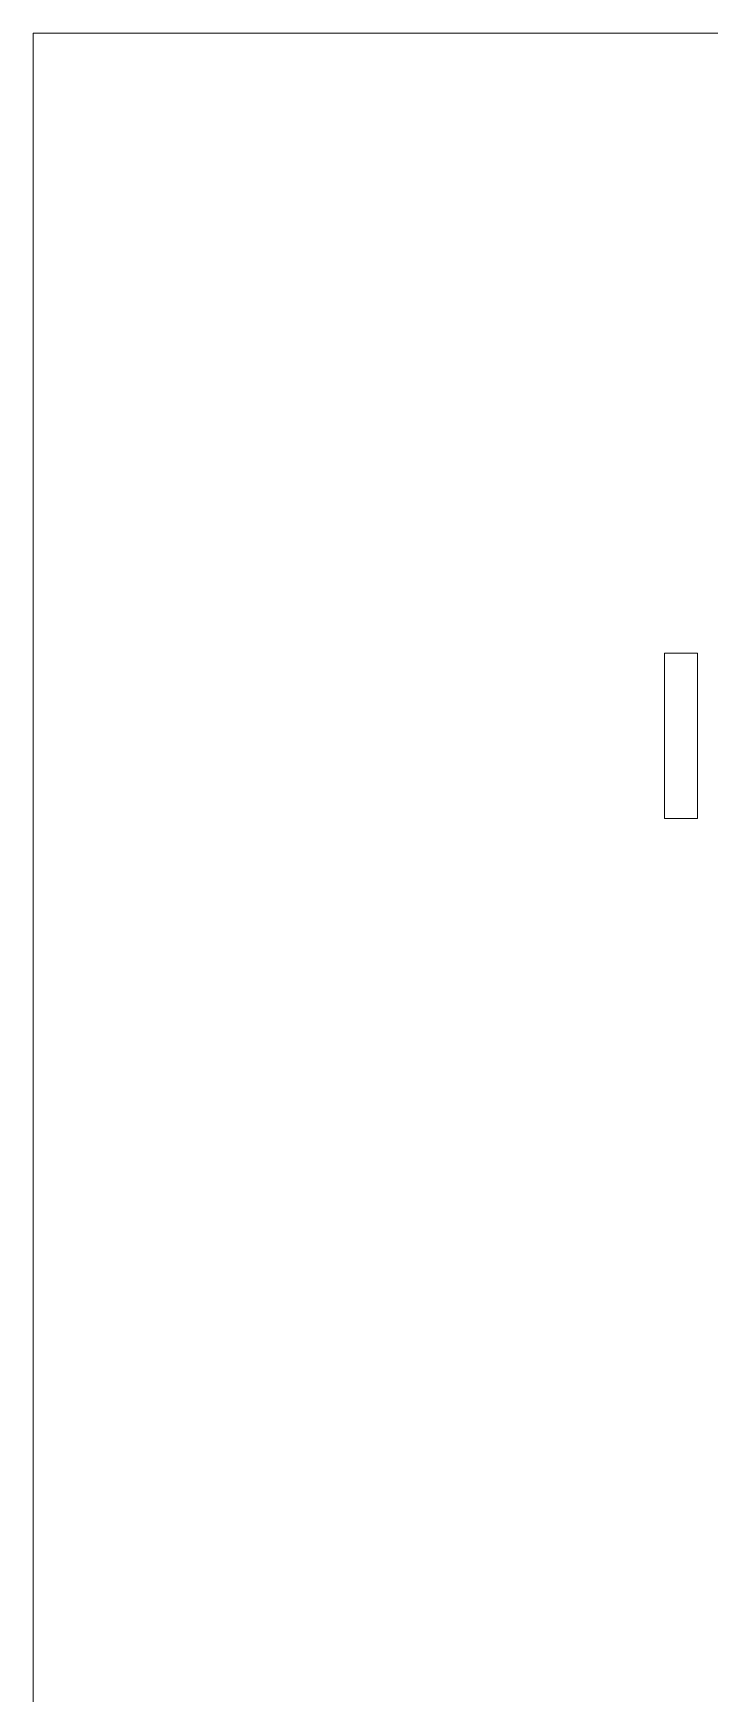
# Model space of a CAD drawing. Header units: millimetres. Extents: x -40035 to 35835, y -28925 to 20487.
# Drawn here: x 15171.5 to 15335.3, y 20085.7 to 20487.4 of the extents above; entities that cross this region are included whole.
import ezdxf

# ---------------------------------------------------------------- set-up
doc = ezdxf.new("R2010")
doc.units = ezdxf.units.MM
doc.layers.add('A-FLOR-HRAL', color=11, linetype='Continuous', lineweight=9)
doc.layers.add('S-FNDN', color=32, linetype='Continuous', lineweight=9)

# ---------------------------------------------------------------- blocks, each defined once
blk = doc.blocks.new('Fundament Podest1 - Fundament Podest-602370-_3D_')
at = {"layer": 'S-FNDN'}
mesh = blk.add_polyface(dxfattribs=at)
corners = [(19306.51, 20487.45), (18806.51, 20487.45), (18806.51, 19987.45), (19306.51, 19987.45)]
mesh.append_faces([[corners[k] for k in face] for face in [(3, 0, 1, 2)]])
mesh = blk.add_polyface(dxfattribs=at)
corners = [(19306.51, 20487.45, -250), (19306.51, 19987.45, -250), (18806.51, 19987.45, -250), (18806.51, 20487.45, -250)]
mesh.append_faces([[corners[k] for k in face] for face in [(2, 3, 0, 1)]])
mesh = blk.add_polyface(dxfattribs=at)
corners = [(18806.51, 20487.45), (19306.51, 20487.45), (19306.51, 20487.45, -250), (18806.51, 20487.45, -250)]
mesh.append_faces([[corners[k] for k in face] for face in [(3, 0, 1, 2)]])
mesh = blk.add_polyface(dxfattribs=at)
corners = [(18806.51, 19987.45), (18806.51, 20487.45), (18806.51, 20487.45, -250), (18806.51, 19987.45, -250)]
mesh.append_faces([[corners[k] for k in face] for face in [(3, 0, 1, 2)]])
blk = doc.blocks.new('Geländer - 8 x 40 mm-609535-_3D_')
at = {"layer": 'A-FLOR-HRAL'}
mesh = blk.add_polyface(dxfattribs=at)
corners = [(20, 4, 860), (20, 4), (-20, 4), (-20, 4, 860)]
mesh.append_faces([[corners[k] for k in face] for face in [(2, 3, 0, 1)]])
mesh = blk.add_polyface(dxfattribs=at)
corners = [(-20, 4, 860), (-20, 4), (-20, -4), (-20, -4, 860)]
mesh.append_faces([[corners[k] for k in face] for face in [(2, 3, 0, 1)]])
mesh = blk.add_polyface(dxfattribs=at)
corners = [(20, 4, 860), (-20, 4, 860), (-20, -4, 860), (20, -4, 860)]
mesh.append_faces([[corners[k] for k in face] for face in [(2, 3, 0, 1)]])
mesh = blk.add_polyface(dxfattribs=at)
corners = [(-20, 4), (20, 4), (20, -4), (-20, -4)]
mesh.append_faces([[corners[k] for k in face] for face in [(0, 1, 2, 3)]])
mesh = blk.add_polyface(dxfattribs=at)
corners = [(20, 4), (20, 4, 860), (20, -4, 860), (20, -4)]
mesh.append_faces([[corners[k] for k in face] for face in [(0, 1, 2, 3)]])
mesh = blk.add_polyface(dxfattribs=at)
corners = [(-20, -4, 860), (-20, -4), (20, -4), (20, -4, 860)]
mesh.append_faces([[corners[k] for k in face] for face in [(2, 3, 0, 1)]])
blk = doc.blocks.new('Geländer - Geländer-609226-_3D_')
at = {"rotation": 269.9999999999998}
blk.add_blockref('Geländer - 8 x 40 mm-609535-_3D_', (15328.29, 20317.45, 4300), dxfattribs=at)

msp = doc.modelspace()

# ---------------------------------------------------------------- block references
at = {"layer": 'A-FLOR-HRAL'}
msp.add_blockref('Geländer - Geländer-609226-_3D_', (0, 0), dxfattribs=at)
at = {"layer": 'S-FNDN'}
msp.add_blockref('Fundament Podest1 - Fundament Podest-602370-_3D_', (-3635, 0), dxfattribs=at)

doc.saveas('drawing.dxf')
